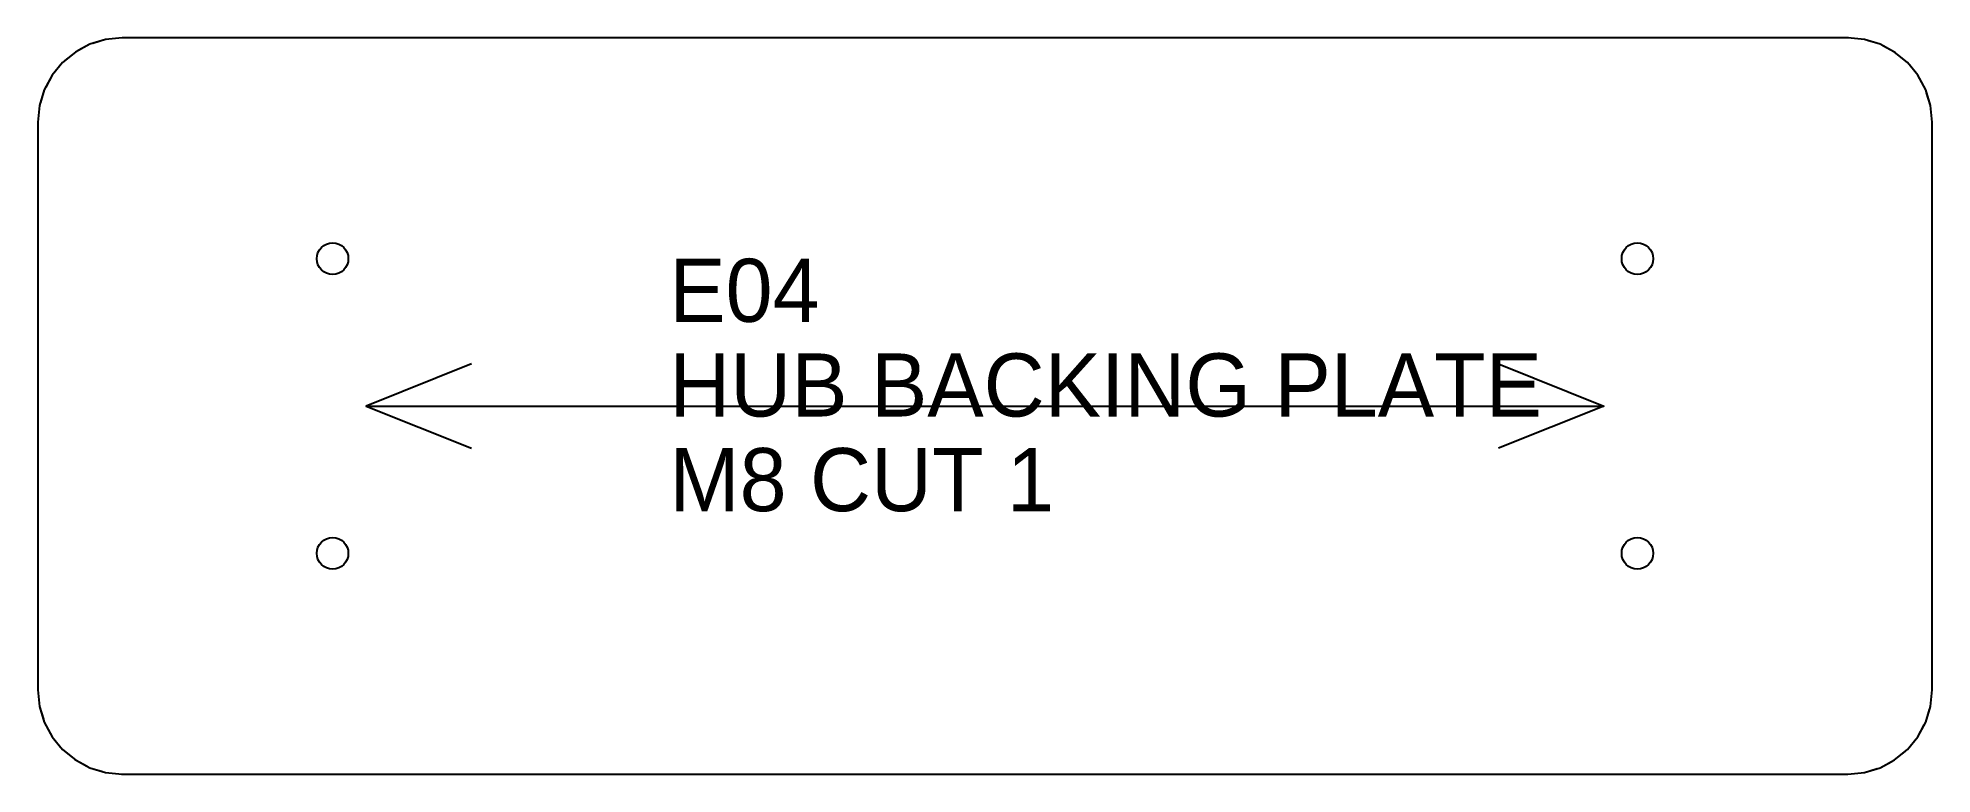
# Model space of a CAD drawing. Header units: millimetres. Extents: x 0 to 180, y 0 to 70.
import ezdxf

# ---------------------------------------------------------------- set-up
doc = ezdxf.new("R2010")
doc.units = ezdxf.units.MM
doc.linetypes.add('DASHED', pattern=[1.524, 1.27, -0.254])
for name, color, linetype in [('CUT', 7, 'CONTINUOUS'), ('DRILL', 6, 'CONTINUOUS'), ('GRAIN', 5, 'CONTINUOUS'), ('SEW', 1, 'DASHED'), ('TEXT', 2, 'CONTINUOUS')]:
    doc.layers.add(name, color=color, linetype=linetype)

msp = doc.modelspace()

# ---------------------------------------------------------------- linework, layer by layer
at = {"layer": 'CUT'}
msp.add_lwpolyline([(172, 0), (173.56, 0.15), (175.06, 0.61), (176.44, 1.35), (177.66, 2.34), (178.65, 3.56), (179.39, 4.94), (179.85, 6.44), (180, 8), (180, 62), (179.85, 63.56), (179.39, 65.06), (178.65, 66.44), (177.66, 67.66), (176.44, 68.65), (175.06, 69.39), (173.56, 69.85), (172, 70), (8, 70), (6.44, 69.85), (4.94, 69.39), (3.56, 68.65), (2.34, 67.66), (1.35, 66.44), (0.61, 65.06), (0.15, 63.56), (0, 62), (0, 8), (0.15, 6.44), (0.61, 4.94), (1.35, 3.56), (2.34, 2.34), (3.56, 1.35), (4.94, 0.61), (6.44, 0.15), (8, 0)], close=True, dxfattribs=at)
at = {"layer": 'DRILL'}
for centre in [(28, 49), (152, 49), (28, 21), (152, 21)]:
    msp.add_circle(centre, 1.5, dxfattribs=at)
at = {"layer": 'GRAIN'}
msp.add_line((31.2, 35), (148.8, 35), dxfattribs=at)
for points in [[(41.2, 39), (31.2, 35), (41.2, 31)], [(138.8, 39), (148.8, 35), (138.8, 31)]]:
    msp.add_lwpolyline(points, dxfattribs=at)
at = {"layer": 'SEW'}
msp.add_lwpolyline([(172, 0), (173.56, 0.15), (175.06, 0.61), (176.44, 1.35), (177.66, 2.34), (178.65, 3.56), (179.39, 4.94), (179.85, 6.44), (180, 8), (180, 62), (179.85, 63.56), (179.39, 65.06), (178.65, 66.44), (177.66, 67.66), (176.44, 68.65), (175.06, 69.39), (173.56, 69.85), (172, 70), (8, 70), (6.44, 69.85), (4.94, 69.39), (3.56, 68.65), (2.34, 67.66), (1.35, 66.44), (0.61, 65.06), (0.15, 63.56), (0, 62), (0, 8), (0.15, 6.44), (0.61, 4.94), (1.35, 3.56), (2.34, 2.34), (3.56, 1.35), (4.94, 0.61), (6.44, 0.15), (8, 0)], close=True, dxfattribs=at)

# ---------------------------------------------------------------- texts
at = {"layer": 'TEXT'}
for s, p in [('E04', (60, 43)), ('HUB BACKING PLATE', (60, 34)), ('M8 CUT 1', (60, 25))]:
    msp.add_text(s, height=6, dxfattribs=at).set_placement(p)

doc.saveas('drawing.dxf')
